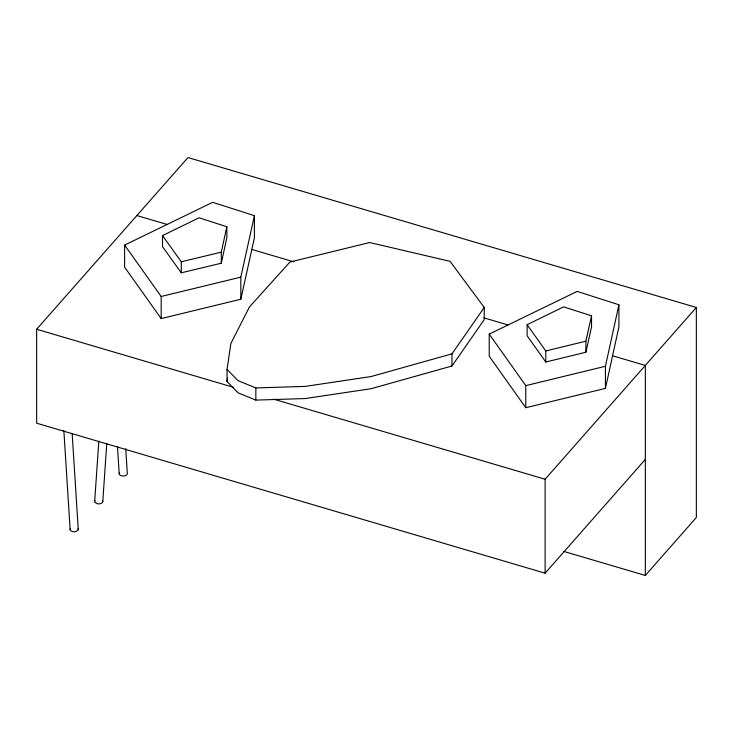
<?xml version="1.0" encoding="UTF-8"?>
<svg xmlns="http://www.w3.org/2000/svg" width="733" height="733" viewBox="0 0 733 733"><rect width="100%" height="100%" fill="white"/><g stroke="black" fill="none" stroke-linecap="round" stroke-linejoin="round"><path stroke-width="1.1" d="M94.667 501.537L98.808 441.165M102.785 501.537L106.771 443.447M227.038 369.432L230.868 343.456L249.431 306.98L289.92 262.048L369.661 242.541L450.062 261.333L484.238 307.475L484.238 319.634L451.977 366.005L371.09 388.71L305.24 398.55L255.844 400.099L238.042 392.806L227.038 381.581L227.038 369.432L238.042 380.647L255.844 387.94L305.24 386.392L371.09 376.551L451.977 353.847L484.238 307.475M227.038 381.581L227.532 378.201M221.293 263.211L221.293 252.161L226.845 226.735L199.083 217.783L162.524 235.577L162.524 246.636L181.28 272.823L221.293 263.211L226.845 237.785L226.845 226.735M605.421 388.38L605.421 366.28L618.918 304.772L577.183 291.395L489.213 334.111L489.213 356.22L525.781 407.722L605.421 388.38L618.918 326.872L618.918 304.772M240.818 299.238L240.818 277.138L254.415 215.685L212.68 202.308L124.619 245.088L124.619 267.188L161.178 318.589L240.818 299.238L254.415 237.794L254.415 215.685M585.887 352.243L585.887 341.184L591.54 315.822L563.585 306.87L527.119 324.719L527.119 335.769L545.783 362.02L585.887 352.243L591.54 326.872L591.54 315.822M645.333 459.399L545.114 573.188L36.65 423.198L36.65 329.254L187.978 157.549L696.35 307.475L696.35 517.48L645.333 575.451L564.053 551.491M545.114 573.188L545.114 479.235L696.35 307.475M124.619 245.088L161.178 296.48L240.818 277.138M527.119 324.719L545.783 350.97L585.887 341.184M489.213 334.111L525.781 385.622L605.421 366.28M162.524 235.577L181.28 261.773L221.293 252.161M136.769 215.52L167.527 224.582M252.106 249.522L293.841 261.828M483.872 317.847L508.033 324.966M612.385 355.734L645.333 365.446L645.333 575.451M36.65 329.254L233.222 387.235M273.858 399.219L545.114 479.235M125.728 448.669L127.313 473.674A4.059 2.346 0 0 1 122.466 475.974A4.059 2.346 0 0 1 119.506 472.776M117.463 446.397L119.195 473.674M72.182 433.936L78.257 529.409M63.844 430.528L70.13 529.409M545.783 350.97L545.783 362.02M525.781 385.622L525.781 407.722M451.977 353.847L451.977 366.005M255.844 387.94L255.844 400.099M181.28 261.773L181.28 272.823M161.178 296.48L161.178 318.589M77.945 528.511A4.059 2.346 0 0 1 77.945 530.307L75.746 531.572A4.059 2.346 0 0 1 71.321 531.068A4.059 2.346 0 0 1 70.441 528.511M102.473 500.648A4.059 2.346 0 0 1 101.594 503.195A4.059 2.346 0 0 1 97.168 503.699L94.969 502.435A4.059 2.346 0 0 1 94.978 500.648"/></g></svg>
